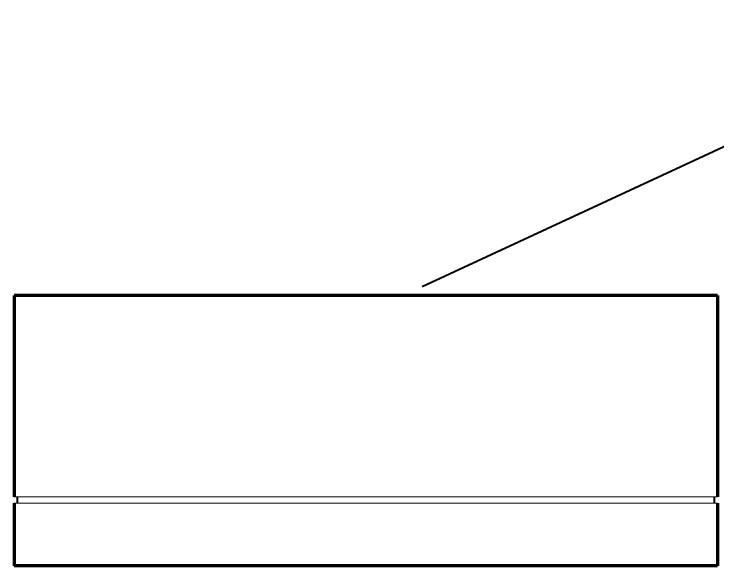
# Model space of a CAD drawing. Header units: millimetres. Extents: x 2016.56 to 2021.8, y 13721.83 to 13722.48.
# Drawn here: x 2021.6765 to 2021.7416, y 13722.3985 to 13722.4495 of the extents above; entities that cross this region are included whole.
import ezdxf

# ---------------------------------------------------------------- set-up
doc = ezdxf.new("R2010")
doc.units = ezdxf.units.MM
doc.layers.get('0').update_dxf_attribs({"lineweight": 20})
doc.layers.add('1.2', color=120, linetype='Continuous', lineweight=120)
doc.layers.add('DUVAR', color=4, linetype='Continuous', lineweight=40)

msp = doc.modelspace()

# ---------------------------------------------------------------- linework, layer by layer
for p, q in [((2021.741524, 13722.404938), (2021.676524, 13722.404938)), ((2021.741524, 13722.404338), (2021.676524, 13722.404338))]:
    msp.add_line(p, q)
at = {"layer": '1.2'}
for p, q in [((2021.741524, 13722.423538), (2021.676524, 13722.423538)), ((2021.676524, 13722.423538), (2021.676524, 13722.404938)), ((2021.741524, 13722.423538), (2021.741524, 13722.404938)), ((2021.676524, 13722.404338), (2021.676524, 13722.398538)), ((2021.741524, 13722.404338), (2021.741524, 13722.398538)), ((2021.741524, 13722.398538), (2021.676524, 13722.398538))]:
    msp.add_line(p, q, dxfattribs=at)
at = {"layer": 'DUVAR'}
for p, q in [((2021.768524, 13722.449538), (2021.714247, 13722.424338)), ((2021.676824, 13722.404938), (2021.676824, 13722.404338)), ((2021.741224, 13722.404938), (2021.741224, 13722.404338))]:
    msp.add_line(p, q, dxfattribs=at)

doc.saveas('drawing.dxf')
